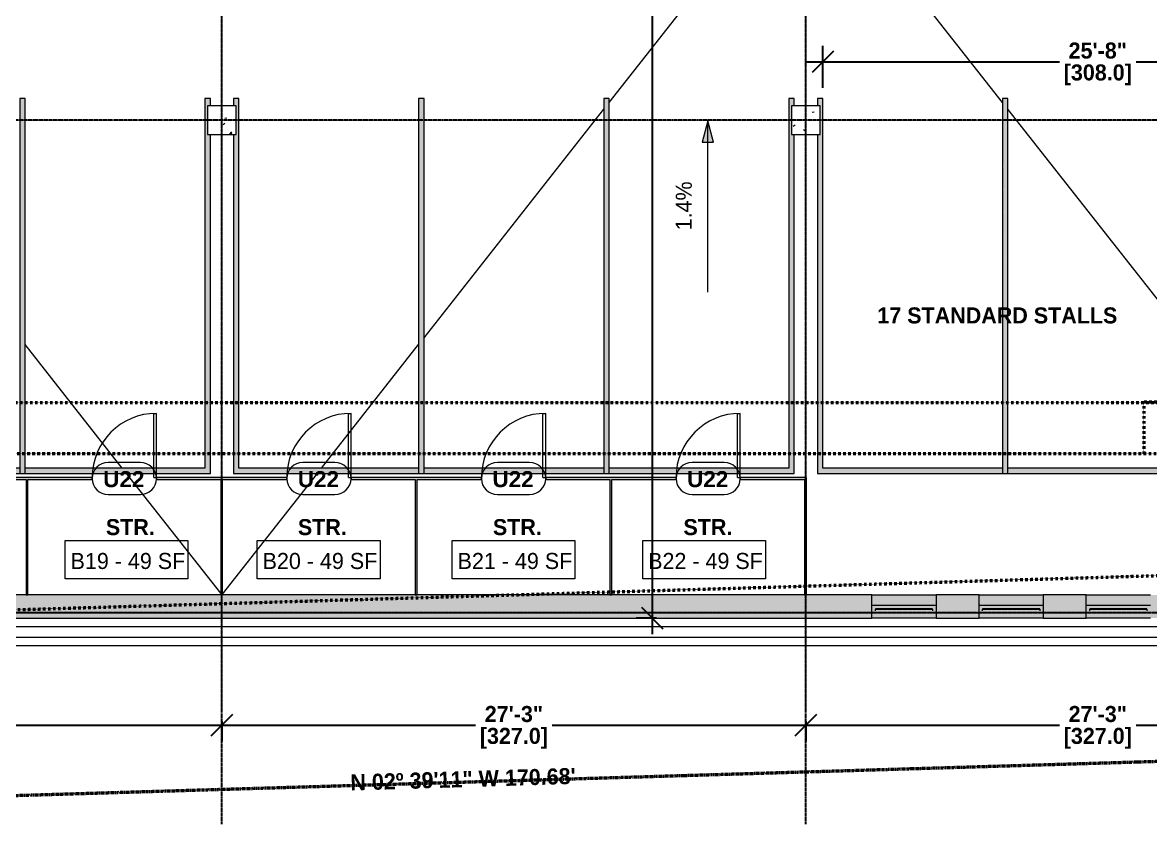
# Model space of a CAD drawing. Header units: inches. Extents: x -4218 to -1814, y 9767 to 12426.
# Drawn here: x -3266 to -2634, y 9772 to 10222 of the extents above; entities that cross this region are included whole.
import ezdxf

# ---------------------------------------------------------------- set-up
doc = ezdxf.new("R2010")
doc.units = ezdxf.units.IN
doc.header["$MEASUREMENT"] = 0
for name, pattern in [('Dash 1_16_', [0.125, 0.0625, -0.0625]), ('Double Dash 3_8_', [1, 0.375, -0.125, 0.125, -0.125, 0.125, -0.125]), ('Grid Line 1_2_', [0.875, 0.5, -0.125, 0.125, -0.125]), ('Grid Line 1_2__2_', [0.875, 0.5, -0.125, 0.125, -0.125])]:
    doc.linetypes.add(name, pattern=pattern)
for name, color, linetype, lineweight in [('0-1', 7, 'Continuous', 5), ('0-2', 7, 'Continuous', 9), ('0-3', 170, 'Double Dash 3_8_', 50), ('0-5', 55, 'Continuous', 9), ('A-ANNO-DIMS-1', 211, 'Continuous', 30), ('A-AREA-IDEN', 2, 'Continuous', 9), ('A-DOOR-3', 31, 'Continuous', 9), ('A-DOOR-IDEN', 31, 'Continuous', 9), ('A-FLOR-1', 9, 'Continuous', 13), ('A-GENM', 5, 'Continuous', 9), ('A-GLAZ-CWMG-1', 50, 'Continuous', 9), ('A-GLAZ-CWMG-2', 7, 'Continuous', 9), ('A-WALL-PATT-2', 55, 'Continuous', 9), ('C-PROP-LINE-1', 170, 'Double Dash 3_8_', 50), ('C-PROP-LINE-2', 170, 'Dash 1_16_', 50), ('G-ANNO-DIMS', 111, 'Continuous', 9), ('G-ANNO-TEXT-1', 147, 'Continuous', 20), ('S-COLS', 52, 'Continuous', 9), ('S-COLS-1', 7, 'Continuous', 9), ('S-FNDN', 32, 'Continuous', 13), ('S-FNDN-2', 254, 'Continuous', 5), ('S-FNDN-3', 8, 'Continuous', 13), ('S-FNDN-4', 252, 'Continuous', 5), ('S-FNDN-5', 7, 'Continuous', 9), ('S-FNDN-8', 32, 'Continuous', 9), ('S-GRID-1', 1, 'Grid Line 1_2_', 9), ('S-GRID-2', 1, 'Grid Line 1_2__2_', 30)]:
    doc.layers.add(name, color=color, linetype=linetype, lineweight=lineweight)
doc.styles.add('Arial_B', font='arialbd.ttf', dxfattribs={"height": 9})
doc.styles.add('Century Gothic', font='ufonts.com_century-gothic.ttf', dxfattribs={"height": 9})
doc.styles.add('Century Gothic_B', font='GOTHICB.TTF', dxfattribs={"height": 9})
doc.dimstyles.new('OD__1_16__Tol__', dxfattribs={"dimscale": 12, "dimtxt": 9.397514, "dimasz": 1, "dimexe": 0.75, "dimexo": 0.5, "dimgap": 0.125, "dimtad": 1, "dimdec": 4, "dimrnd": 0.0625, "dimzin": 3, "dimdsep": 46, "dimlunit": 4, "dimtxsty": 'Century Gothic_B', "dimblk1": 'OBLIQUE', "dimblk2": 'OBLIQUE', "dimsah": 1, "dimcen": 0.09, "dimdle": 0.75, "dimazin": 0, "dimtfac": 1, "dimtdec": 4, "dimtix": 1, "dimtmove": 0, "dimatfit": 3, "dimfxl": 1, "dimtvp": 1, "dimtfill": 1, "dimfrac": 2, "dimtolj": 1, "dimtzin": 0, "dimlwd": 30, "dimlwe": 30, "dimarcsym": 2})

# ---------------------------------------------------------------- blocks, each defined once
blk = doc.blocks.new('Basic Wall _ 3_ XPS - UNDER XPS - ___-2659087-FLOOR PLAN - BASEMENT')
at = {"layer": 'S-FNDN-5'}
for p, q in [((-1935.38, 9883.25), (-3521.62, 9883.25)), ((-1929.41, 9877.28), (-3521.62, 9877.28)), ((-1924.82, 9872.69), (-3681.65, 9872.69))]:
    blk.add_line(p, q, dxfattribs=at)
blk = doc.blocks.new('Rectangular Mullion - louver-2514202-FLOOR PLAN - BASEMENT')
at = {"layer": 'A-GLAZ-CWMG-1'}
for points in [[(-2756.32, 9893.19), (-2756.32, 9893.28), (-2788.32, 9893.28), (-2788.32, 9893.19)], [(-2788.32, 9892.34), (-2756.32, 9892.34), (-2756.32, 9893.19), (-2788.32, 9893.19)]]:
    blk.add_hatch(color=256, dxfattribs=at).paths.add_polyline_path(points, flags=0)
at = {"layer": 'A-GLAZ-CWMG-2'}
for p, q in [((-2756.32, 9893.28), (-2788.32, 9893.28)), ((-2788.32, 9893.28), (-2788.32, 9893.19)), ((-2788.32, 9893.19), (-2756.32, 9893.19)), ((-2788.32, 9892.3), (-2788.32, 9893.19)), ((-2756.32, 9893.19), (-2756.32, 9893.28)), ((-2756.32, 9893.19), (-2756.32, 9892.3))]:
    blk.add_line(p, q, dxfattribs=at)
blk = doc.blocks.new('Rectangular Mullion - Louver Frame-2514203-FLOOR PLAN - BASEMENT')
at = {"layer": 'A-GLAZ-CWMG-1'}
h = blk.add_hatch(color=256, dxfattribs=at)
h.paths.add_polyline_path([(-2790.32, 9891.19), (-2754.32, 9891.19), (-2754.32, 9895.19), (-2790.32, 9895.19)], flags=0)
h.paths.add_polyline_path([(-2788.32, 9892.34), (-2788.32, 9893.28), (-2756.32, 9893.28), (-2756.32, 9892.34)], flags=0)
at = {"layer": 'A-GLAZ-CWMG-2'}
for p, q in [((-2754.32, 9895.19), (-2790.32, 9895.19)), ((-2754.32, 9891.19), (-2790.32, 9891.19))]:
    blk.add_line(p, q, dxfattribs=at)
blk = doc.blocks.new('Family - ___-1878357-FLOOR PLAN - BASEMENT')
at = {"layer": 'C-PROP-LINE-1'}
blk.add_line((-3831.82, 9771.98), (-2096.45, 9823.93), dxfattribs=at)
blk = doc.blocks.new('Family - ___-2835860-FLOOR PLAN - BASEMENT')
at = {"layer": 'C-PROP-LINE-2'}
for p, q in [((-2638.11, 10009.09), (-2638.11, 9980.19)), ((-2522.54, 10009.09), (-2638.11, 10009.09)), ((-2638.11, 9980.19), (-3860.72, 9980.19))]:
    blk.add_line(p, q, dxfattribs=at)
blk = doc.blocks.new('Family - ___-2835903-FLOOR PLAN - BASEMENT')
at = {"layer": 'C-PROP-LINE-2'}
blk.add_line((-2096.82, 10008.84), (-3831.82, 10008.84), dxfattribs=at)
blk = doc.blocks.new('Family - ___-2835932-FLOOR PLAN - BASEMENT')
at = {"layer": 'C-PROP-LINE-2'}
blk.add_line((-2067.92, 9980.19), (-3860.72, 9980.19), dxfattribs=at)
blk = doc.blocks.new('Family - ___-2855424-FLOOR PLAN - BASEMENT')
at = {"layer": 'C-PROP-LINE-2'}
blk.add_line((-3987.11, 9871.38), (-1910.95, 9933.53), dxfattribs=at)
blk = doc.blocks.new('CTR - 1st Phase - Shell_rvt-1-FLOOR PLAN - BASEMENT')
at = {"layer": 'S-FNDN-3'}
h = blk.add_hatch(color=256, dxfattribs=at)
h.paths.add_polyline_path([(-2991.46, 9888.19), (-2790.32, 9888.19), (-2790.32, 9891.19), (-3829.32, 9891.19), (-3829.32, 9888.19), (-3759.65, 9888.19), (-3759.65, 9888.44), (-3681.65, 9888.44), (-3681.65, 9888.19), (-3144.11, 9888.19)], flags=0)
h.paths.add_polyline_path([(-1943.32, 9888.19), (-1943.32, 9891.19), (-2634.32, 9891.19), (-2634.32, 9888.19), (-1944.72, 9888.19)], flags=0)
h.paths.add_polyline_path([(-3892.21, 9888.19), (-3832.32, 9888.19), (-3832.32, 9891.19), (-3894.06, 9891.17), (-3892.68, 9888.19)], flags=0)
h.paths.add_polyline_path([(-2670.32, 9888.19), (-2670.32, 9891.19), (-2694.32, 9891.19), (-2694.32, 9888.19)], flags=0)
h.paths.add_polyline_path([(-2730.32, 9888.19), (-2730.32, 9891.19), (-2754.32, 9891.19), (-2754.32, 9888.19)], flags=0)
at = {"layer": 'S-FNDN-4'}
for points in [[(-2754.32, 9888.19), (-2754.32, 9891.19), (-2790.32, 9891.19), (-2790.32, 9888.19), (-2788.86, 9888.19)], [(-2721.33, 9888.19), (-2694.32, 9888.19), (-2694.32, 9891.19), (-2730.32, 9891.19), (-2730.32, 9888.19)], [(-2670.32, 9888.19), (-2634.32, 9888.19), (-2634.32, 9891.19), (-2670.32, 9891.19), (-2670.32, 9889.3)]]:
    blk.add_hatch(color=256, dxfattribs=at).paths.add_polyline_path(points, flags=0)
at = {"layer": 'A-FLOR-1'}
for p, q in [((-3154.32, 10175.19), (-3154.32, 10459.19)), ((-2937.49, 10177.1), (-2829.51, 10314.49)), ((-2717.16, 10177.1), (-2825.14, 10314.49)), ((-3041.16, 10045.19), (-2940.49, 10173.28)), ((-2613.49, 10045.18), (-2714.16, 10173.28)), ((-3154.32, 9966.88), (-3154.32, 10159.19)), ((-3210.12, 9972.19), (-3264.49, 10041.36)), ((-3098.53, 9972.19), (-3044.16, 10041.37)), ((-3155.02, 9902.08), (-3207.77, 9969.19)), ((-3154.02, 9901.57), (-3100.88, 9969.19))]:
    blk.add_line(p, q, dxfattribs=at)
at = {"layer": 'S-FNDN-5'}
for p, q in [((-2790.32, 9891.19), (-3829.32, 9891.19)), ((-3681.65, 9888.19), (-2790.32, 9888.19)), ((-2790.32, 9888.19), (-2790.32, 9891.19)), ((-2754.32, 9888.19), (-2790.32, 9888.19)), ((-2730.32, 9891.19), (-2754.32, 9891.19)), ((-2754.32, 9891.19), (-2754.32, 9888.19)), ((-2754.32, 9888.19), (-2730.32, 9888.19)), ((-2730.32, 9888.19), (-2730.32, 9891.19)), ((-2694.32, 9888.19), (-2730.32, 9888.19)), ((-2670.32, 9891.19), (-2694.32, 9891.19)), ((-2694.32, 9891.19), (-2694.32, 9888.19)), ((-2694.32, 9888.19), (-2670.32, 9888.19)), ((-2670.32, 9888.19), (-2670.32, 9891.19)), ((-2634.32, 9888.19), (-2670.32, 9888.19))]:
    blk.add_line(p, q, dxfattribs=at)
at = {"layer": 'S-GRID-1'}
for p, q in [((-3154.32, 9836.18), (-3154.32, 12376.79)), ((-2827.32, 9836.18), (-2827.32, 12376.79)), ((-1814.21, 10167.19), (-4168.71, 10167.19))]:
    blk.add_line(p, q, dxfattribs=at)
at = {"layer": '0-2'}
for name, p in [('Rectangular Mullion - Louver Frame-2514203-FLOOR PLAN - BASEMENT', (0, 0)), ('Rectangular Mullion - louver-2514202-FLOOR PLAN - BASEMENT', (0, 0)), ('Rectangular Mullion - Louver Frame-2514203-FLOOR PLAN - BASEMENT', (60, 0)), ('Rectangular Mullion - louver-2514202-FLOOR PLAN - BASEMENT', (60, 0)), ('Rectangular Mullion - Louver Frame-2514203-FLOOR PLAN - BASEMENT', (120, 0)), ('Rectangular Mullion - louver-2514202-FLOOR PLAN - BASEMENT', (120, 0)), ('Basic Wall _ 3_ XPS - UNDER XPS - ___-2659087-FLOOR PLAN - BASEMENT', (0, 0))]:
    blk.add_blockref(name, p, dxfattribs=at)
at = {"layer": '0-3'}
for name in ['Family - ___-1878357-FLOOR PLAN - BASEMENT', 'Family - ___-2835932-FLOOR PLAN - BASEMENT', 'Family - ___-2835860-FLOOR PLAN - BASEMENT', 'Family - ___-2835903-FLOOR PLAN - BASEMENT', 'Family - ___-2855424-FLOOR PLAN - BASEMENT']:
    blk.add_blockref(name, (0, 0), dxfattribs=at)
blk = doc.blocks.new('034100 - Precast Structural Concrete - Column - Corbels - 16_x16_-2331171-FLOOR PLAN - BASEMENT')
at = {"layer": 'S-COLS'}
h = blk.add_hatch(dxfattribs=at)
h.set_pattern_fill('FP_18', color=256, style=0, pattern_type=2)
h.set_pattern_definition([(140, (10166.205, 3155.308), (2.40992, 27.5427), [2.88, -31.68]), (85, (10166.205, 3155.308), (-28.884266, -5.327844), [2.304, -25.344]), (190.451, (10166.406, 3157.603), (-26.47393, 22.215316), [2.448, -26.924]), (136.184, (10158.525, 3155.308), (6.35642, 40.98187), [4.32, -47.52]), (186.636, (10159.055, 3158.723), (-37.40619, 35.89075), [3.671, -40.386]), (81.184, (10158.525, 3155.31), (-37.40622, 35.89097), [3.456, -38.016]), (111, (10160.445, 3159.148), (15.46073, 22.921036), [2.88, -31.68]), (56, (10160.445, 3159.148), (-27.84574, 9.34353), [2.304, -25.344]), (161.451, (10161.734, 3161.058), (-12.38442, 32.26477), [2.448, -26.924]), (127.5, (10166.205, 3155.308), (-12.782707, 0.466855), [1.267, -23.77, 1.267, -24.461, -25.44]), (127.5, (10166.205, 3155.308), (-12.782707, 0.466855), [-50.765, 1.267, -24.173]), (97.5, (10166.205, 3155.308), (-15.14509, 10.10159), [1.267, -13.402, 1.267, -23.194, -9.696]), (97.5, (10166.205, 3155.308), (-15.14509, 10.10159), [-39.13, 1.267, -8.429]), (57.5, (10166.205, 3146.745), (0.86578, 20.499161), [1.267, -8.333, 1.267, -28.685, -39.744]), (57.5, (10166.205, 3146.745), (0.86578, 20.499161), [-39.552, 1.267, -38.477]), (47.5, (10166.205, 3142.905), (-3.844288, 22.39478), [1.267, -11.213, 1.267, -18.624, -28.224]), (47.5, (10166.205, 3142.905), (-3.844288, 22.39478), [-32.371, 1.267, -26.957])])
h.paths.add_polyline_path([(7.02, 0.98), (7.02, 8.98), (-8.98, 8.98), (-8.98, -7.02), (7.02, -7.02), (7.02, -5.51)], flags=0)
at = {"layer": 'S-COLS-1'}
for p, q in [((-8.91, 8.98), (-8.98, 8.98)), ((-8.98, 8.98), (-8.98, -7.02)), ((6.94, 8.98), (-8.91, 8.98)), ((7.02, 8.98), (6.94, 8.98)), ((7.02, -7.02), (7.02, 8.98)), ((-8.98, -7.02), (-8.91, -7.02)), ((-8.91, -7.02), (6.94, -7.02)), ((6.94, -7.02), (7.02, -7.02))]:
    blk.add_line(p, q, dxfattribs=at)
blk = doc.blocks.new('034100 - Precast Structural Concrete - Column - Corbels - 16_x16_-V28-FLOOR PLAN - BASEMENT')
at = {"layer": 'S-COLS'}
h = blk.add_hatch(dxfattribs=at)
h.set_pattern_fill('FP_26', color=256, style=0, pattern_type=2)
h.set_pattern_definition([(140, (10166.205, 2828.308), (2.40992, 27.5427), [2.88, -31.68]), (85, (10166.205, 2828.308), (-28.884266, -5.327844), [2.304, -25.344]), (190.451, (10166.406, 2830.603), (-26.47393, 22.215316), [2.448, -26.924]), (136.184, (10158.525, 2828.308), (6.35642, 40.98187), [4.32, -47.52]), (186.636, (10159.055, 2831.723), (-37.40619, 35.89075), [3.671, -40.386]), (81.184, (10158.525, 2828.31), (-37.40622, 35.89097), [3.456, -38.016]), (111, (10160.445, 2832.148), (15.46073, 22.921036), [2.88, -31.68]), (56, (10160.445, 2832.148), (-27.84574, 9.34353), [2.304, -25.344]), (161.451, (10161.734, 2834.058), (-12.38442, 32.26477), [2.448, -26.924]), (127.5, (10166.205, 2828.308), (-12.782707, 0.466855), [1.267, -23.77, 1.267, -24.461, -25.44]), (127.5, (10166.205, 2828.308), (-12.782707, 0.466855), [-50.765, 1.267, -24.173]), (97.5, (10166.205, 2828.308), (-15.14509, 10.10159), [1.267, -13.402, 1.267, -23.194, -9.696]), (97.5, (10166.205, 2828.308), (-15.14509, 10.10159), [-39.13, 1.267, -8.429]), (57.5, (10166.205, 2819.745), (0.86578, 20.499161), [1.267, -8.333, 1.267, -28.685, -39.744]), (57.5, (10166.205, 2819.745), (0.86578, 20.499161), [-39.552, 1.267, -38.477]), (47.5, (10166.205, 2815.905), (-3.844288, 22.39478), [1.267, -11.213, 1.267, -18.624, -28.224]), (47.5, (10166.205, 2815.905), (-3.844288, 22.39478), [-32.371, 1.267, -26.957])])
h.paths.add_polyline_path([(7.02, 0.98), (7.02, 8.98), (-8.98, 8.98), (-8.98, -7.02), (7.02, -7.02), (7.02, -5.51)], flags=0)
at = {"layer": 'S-COLS-1'}
for p, q in [((-8.91, 8.98), (-8.98, 8.98)), ((-8.98, 8.98), (-8.98, -7.02)), ((6.94, 8.98), (-8.91, 8.98)), ((7.02, 8.98), (6.94, 8.98)), ((7.02, -7.02), (7.02, 8.98)), ((-8.98, -7.02), (-8.91, -7.02)), ((-8.91, -7.02), (6.94, -7.02)), ((6.94, -7.02), (7.02, -7.02))]:
    blk.add_line(p, q, dxfattribs=at)
blk = doc.blocks.new('CTR - 1st Phase - Structure_rvt-1-FLOOR PLAN - BASEMENT')
at = {"layer": 'A-WALL-PATT-2'}
h = blk.add_hatch(dxfattribs=at)
h.set_pattern_fill('FP_2', color=256, style=0, pattern_type=2)
h.set_pattern_definition([(50, (0, 0), (27.5427, -2.40992), [2.88, -31.68]), (355, (0, 0), (-5.327844, 28.884266), [2.304, -25.344]), (100.451, (2.295, -0.2), (22.215316, 26.47393), [2.448, -26.924]), (46.184, (0, 7.68), (40.98187, -6.35642), [4.32, -47.52]), (96.636, (3.415, 7.15), (35.89075, 37.40619), [3.671, -40.386]), (351.184, (0, 7.68), (35.89097, 37.40622), [3.456, -38.016]), (21, (3.84, 5.76), (22.921036, -15.46073), [2.88, -31.68]), (326, (3.84, 5.76), (9.34353, 27.84574), [2.304, -25.344]), (71.451, (5.75, 4.472), (32.26477, 12.38442), [2.448, -26.924]), (37.5, (0, 0), (0.466855, 12.782707), [1.267, -23.77, 1.267, -24.461, -25.44]), (37.5, (0, 0), (0.466855, 12.782707), [-50.765, 1.267, -24.173]), (7.5, (0, 0), (10.10159, 15.14509), [1.267, -13.402, 1.267, -23.194, -9.696]), (7.5, (0, 0), (10.10159, 15.14509), [-39.13, 1.267, -8.429]), (327.5, (-8.563, 0), (20.499161, -0.86578), [1.267, -8.333, 1.267, -28.685, -39.744]), (327.5, (-8.563, 0), (20.499161, -0.86578), [-39.552, 1.267, -38.477]), (317.5, (-12.403, 0), (22.39478, 3.844288), [1.267, -11.213, 1.267, -18.624, -28.224]), (317.5, (-12.403, 0), (22.39478, 3.844288), [-32.371, 1.267, -26.957])])
h.paths.add_polyline_path([(-1953.32, 9891.19), (-1953.32, 9901.19), (-2634.32, 9901.19), (-2634.32, 9891.19), (-1968.32, 9891.19)], flags=0)
h.paths.add_polyline_path([(-3829.32, 9891.19), (-2790.32, 9891.19), (-2790.32, 9901.19), (-3829.32, 9901.19), (-3829.32, 9899.19)], flags=0)
h.paths.add_polyline_path([(-2754.32, 9891.19), (-2730.32, 9891.19), (-2730.32, 9901.19), (-2754.32, 9901.19)], flags=0)
h.paths.add_polyline_path([(-2670.32, 9891.19), (-2670.32, 9901.19), (-2694.32, 9901.19), (-2694.32, 9891.19)], flags=0)
at = {"layer": 'S-FNDN-2'}
for points in [[(-2788.86, 9895.19), (-2754.32, 9895.19), (-2754.32, 9901.19), (-2790.32, 9901.19), (-2790.32, 9895.19)], [(-2694.32, 9895.19), (-2694.32, 9901.19), (-2730.32, 9901.19), (-2730.32, 9895.19), (-2721.33, 9895.19)], [(-2670.32, 9895.19), (-2634.32, 9895.19), (-2634.32, 9901.19), (-2670.32, 9901.19)]]:
    blk.add_hatch(color=256, dxfattribs=at).paths.add_polyline_path(points, flags=0)
at = {"layer": 'S-FNDN-5'}
for p, q in [((-2790.32, 9901.19), (-3819.32, 9901.19)), ((-2790.32, 9891.19), (-2790.32, 9901.19)), ((-2790.32, 9901.19), (-2754.32, 9901.19)), ((-2730.32, 9901.19), (-2754.32, 9901.19)), ((-2754.32, 9901.19), (-2754.32, 9891.19)), ((-2730.32, 9891.19), (-2730.32, 9901.19)), ((-2730.32, 9901.19), (-2694.32, 9901.19)), ((-2670.32, 9901.19), (-2694.32, 9901.19)), ((-2694.32, 9901.19), (-2694.32, 9891.19)), ((-2670.32, 9891.19), (-2670.32, 9901.19)), ((-2670.32, 9901.19), (-2634.32, 9901.19)), ((-3829.32, 9891.19), (-2790.32, 9891.19)), ((-2754.32, 9891.19), (-2730.32, 9891.19)), ((-2694.32, 9891.19), (-2670.32, 9891.19))]:
    blk.add_line(p, q, dxfattribs=at)
at = {"layer": 'S-GRID-2'}
for p, q in [((-3154.32, 9772.61), (-3154.32, 12247.5)), ((-2827.32, 9772.61), (-2827.32, 12247.5)), ((-1814.21, 10167.19), (-4076.95, 10167.19)), ((-1814.21, 9891.19), (-4076.95, 9891.19))]:
    blk.add_line(p, q, dxfattribs=at)
at = {"layer": '0-5', "rotation": 270.0000000000118}
for name, p in [('034100 - Precast Structural Concrete - Column - Corbels - 16_x16_-2331171-FLOOR PLAN - BASEMENT', (-3155.31, 10166.21)), ('034100 - Precast Structural Concrete - Column - Corbels - 16_x16_-V28-FLOOR PLAN - BASEMENT', (-2828.31, 10166.21))]:
    blk.add_blockref(name, p, dxfattribs=at)
blk = doc.blocks.new('Parking_Stall_Multiple - STANDARD-2220512-FLOOR PLAN - BASEMENT')
at = {"layer": 'A-GENM'}
h = blk.add_hatch(color=256, dxfattribs=at)
h.paths.add_polyline_path([(0, 207.34), (210, 207.34), (210, 210.34), (106.5, 208.84), (3, 210.34)], flags=0)
h.paths.add_polyline_path([(0, 214.51), (0, 210.34), (3, 210.34), (3, 311), (210, 311), (210, 314), (206, 314), (206, 312.5), (190, 312.5), (190, 314), (0, 314), (0, 311)], flags=0)
h = blk.add_hatch(color=256, dxfattribs=at)
h.paths.add_polyline_path([(0, 103.67), (210, 103.67), (210, 106.67), (106.5, 105.17), (3, 106.67)], flags=0)
h.paths.add_polyline_path([(0, 103.67), (0.08, 106.58), (0, 106.67)], flags=0)
h.paths.add_polyline_path([(3, 210.34), (106.5, 208.84), (207.91, 210.34), (100.31, 210.34)], flags=0)
h.paths.add_polyline_path([(0, 207.34), (3, 210.34), (0, 210.34)], flags=0)
h.paths.add_polyline_path([(0, 106.67), (3, 106.67), (3, 207.34), (0, 207.29)], flags=0)
h = blk.add_hatch(color=256, dxfattribs=at)
h.paths.add_polyline_path([(3, 106.67), (106.5, 105.17), (210, 106.67), (76, 106.67)], flags=0)
h.paths.add_polyline_path([(0, 103.67), (3, 106.67), (0, 106.67), (0.08, 106.58)], flags=0)
h.paths.add_polyline_path([(0, 0), (190, 0), (190, 1.5), (206, 1.5), (206, 0), (210, 0), (210, 3), (3, 3), (3, 103.67), (0, 103.62), (0, 3)], flags=0)
for p, q in [((190, 314), (0, 314)), ((0, 314), (0, 207.34)), ((3, 210.34), (3, 311)), ((3, 311), (210, 311)), ((210, 314), (206, 314)), ((210, 311), (210, 314)), ((210, 210.34), (0, 210.34)), ((0, 210.34), (0, 103.67)), ((210, 210.34), (3, 210.34)), ((210, 207.34), (210, 210.34)), ((210, 207.34), (210, 210.34)), ((0, 207.34), (210, 207.34)), ((3, 106.67), (3, 207.34)), ((3, 207.34), (210, 207.34)), ((210, 106.67), (0, 106.67)), ((0, 106.67), (0, 0)), ((0, 103.67), (210, 103.67)), ((210, 106.67), (3, 106.67)), ((3, 3), (3, 103.67)), ((3, 103.67), (210, 103.67)), ((210, 103.67), (210, 106.67)), ((210, 103.67), (210, 106.67)), ((210, 3), (3, 3)), ((210, 0), (210, 3)), ((0, 0), (190.01, 0)), ((205.99, 0), (210, 0))]:
    blk.add_line(p, q, dxfattribs=at)
blk = doc.blocks.new('Parking_Stall_Multiple - STANDARD-1981804-FLOOR PLAN - BASEMENT')
at = {"layer": 'A-GENM'}
h = blk.add_hatch(color=256, dxfattribs=at)
h.paths.add_polyline_path([(0, 207.34), (210, 207.34), (210, 210.34), (106.5, 208.84), (3, 210.34)], flags=0)
h.paths.add_polyline_path([(0, 210.34), (0, 207.34), (0.08, 210.25)], flags=0)
h.paths.add_polyline_path([(0, 210.34), (3, 210.34), (3, 311), (210, 311), (210, 314), (206, 314), (206, 312.5), (190, 312.5), (190, 314), (0, 314), (0, 267.06)], flags=0)
h = blk.add_hatch(color=256, dxfattribs=at)
h.paths.add_polyline_path([(0, 103.67), (210, 103.67), (210, 106.67), (106.5, 105.17), (3, 106.67)], flags=0)
h.paths.add_polyline_path([(0, 106.67), (0, 103.67), (0.08, 106.58)], flags=0)
h.paths.add_polyline_path([(3, 210.34), (106.5, 208.84), (210, 210.34), (72.18, 210.34)], flags=0)
h.paths.add_polyline_path([(0, 207.34), (3, 210.34), (0, 210.34), (0.08, 210.25)], flags=0)
h.paths.add_polyline_path([(0, 157.64), (0, 106.67), (3, 106.67), (3, 207.34), (0, 207.29)], flags=0)
h = blk.add_hatch(color=256, dxfattribs=at)
h.paths.add_polyline_path([(3, 106.67), (106.5, 105.17), (210, 106.67), (100.31, 106.67)], flags=0)
h.paths.add_polyline_path([(0, 103.67), (3, 106.67), (0, 106.67), (0.08, 106.58)], flags=0)
h.paths.add_polyline_path([(0, 3), (0, 0), (190, 0), (190, 1.5), (206, 1.5), (206, 0), (210, 0), (210, 3), (3, 3), (3, 103.67), (0, 103.62)], flags=0)
for p, q in [((190.01, 314), (0, 314)), ((0, 314), (0, 207.34)), ((3, 210.34), (3, 311)), ((3, 311), (210, 311)), ((210, 314), (206, 314)), ((210, 311), (210, 314)), ((210, 210.34), (0, 210.34)), ((0, 210.34), (0, 103.67)), ((210, 210.34), (3, 210.34)), ((210, 207.34), (210, 210.34)), ((210, 207.34), (210, 210.34)), ((0, 207.34), (210, 207.34)), ((3, 106.67), (3, 207.34)), ((3, 207.34), (210, 207.34)), ((210, 106.67), (0, 106.67)), ((0, 106.67), (0, 0)), ((0, 103.67), (210, 103.67)), ((210, 106.67), (3, 106.67)), ((3, 3), (3, 103.67)), ((3, 103.67), (210, 103.67)), ((210, 103.67), (210, 106.67)), ((210, 103.67), (210, 106.67)), ((210, 3), (3, 3)), ((210, 0), (210, 3)), ((0, 0), (190.01, 0)), ((205.99, 0), (210, 0))]:
    blk.add_line(p, q, dxfattribs=at)
blk = doc.blocks.new('Parking_Stall_Multiple - STANDARD-V5-FLOOR PLAN - BASEMENT')
at = {"layer": 'A-GENM'}
h = blk.add_hatch(color=256, dxfattribs=at)
h.paths.add_polyline_path([(0, 207.34), (210, 207.34), (210, 210.34), (106.5, 208.84), (3, 210.34)], flags=0)
h.paths.add_polyline_path([(0, 207.34), (0.08, 210.25), (0, 210.34)], flags=0)
h.paths.add_polyline_path([(0, 210.34), (3, 210.34), (3, 311), (210, 311), (210, 314), (206, 314), (206, 312.5), (190, 312.5), (190, 314), (0, 314), (0, 310.96)], flags=0)
h = blk.add_hatch(color=256, dxfattribs=at)
h.paths.add_polyline_path([(0, 103.67), (210, 103.67), (210, 106.67), (106.5, 105.17), (3, 106.67)], flags=0)
h.paths.add_polyline_path([(0, 106.67), (0, 103.67), (0.08, 106.58)], flags=0)
h.paths.add_polyline_path([(3, 210.34), (106.5, 208.84), (207.89, 210.34), (100.31, 210.34)], flags=0)
h.paths.add_polyline_path([(0, 207.34), (3, 210.34), (0, 210.34), (0.08, 210.25)], flags=0)
h.paths.add_polyline_path([(0, 106.67), (3, 106.67), (3, 207.34), (0, 207.29)], flags=0)
h = blk.add_hatch(color=256, dxfattribs=at)
h.paths.add_polyline_path([(3, 106.67), (106.5, 105.17), (210, 106.67), (75.99, 106.67)], flags=0)
h.paths.add_polyline_path([(0, 103.67), (3, 106.67), (0, 106.67), (0.08, 106.58)], flags=0)
h.paths.add_polyline_path([(0, 3), (0, 0), (190, 0), (190, 1.5), (206, 1.5), (206, 0), (210, 0), (210, 3), (3, 3), (3, 103.67), (0, 103.62), (0, 46.95)], flags=0)
for p, q in [((190, 314), (0, 314)), ((0, 314), (0, 207.34)), ((3, 210.34), (3, 311)), ((3, 311), (210, 311)), ((210, 314), (206, 314)), ((210, 311), (210, 314)), ((210, 210.34), (0, 210.34)), ((0, 210.34), (0, 103.67)), ((210, 210.34), (3, 210.34)), ((210, 207.34), (210, 210.34)), ((210, 207.34), (210, 210.34)), ((0, 207.34), (210, 207.34)), ((3, 106.67), (3, 207.34)), ((3, 207.34), (210, 207.34)), ((210, 106.67), (0, 106.67)), ((0, 106.67), (0, 0)), ((0, 103.67), (210, 103.67)), ((210, 106.67), (3, 106.67)), ((3, 3), (3, 103.67)), ((3, 103.67), (210, 103.67)), ((210, 103.67), (210, 106.67)), ((210, 103.67), (210, 106.67)), ((210, 3), (3, 3)), ((210, 0), (210, 3)), ((0, 0), (190, 0)), ((205.99, 0), (210, 0))]:
    blk.add_line(p, q, dxfattribs=at)
blk = doc.blocks.new('CHAINLINK GATE - CHAINLINK GATE-2199385-FLOOR PLAN - BASEMENT')
at = {"layer": 'A-DOOR-3'}
for p, q in [((16.5, 36.5), (18, 36.5)), ((16.5, 0.5), (16.5, 36.5)), ((18, 0.5), (18, 36.5)), ((16.5, 0.5), (18, 0.5))]:
    blk.add_line(p, q, dxfattribs=at)
blk.add_arc((18, 0.5), 36, 90, 180, dxfattribs=at)
blk = doc.blocks.new('_Oblique')
at = {"color": 0, "linetype": 'ByBlock', "lineweight": -2}
blk.add_line((-0.5, -0.5), (0.5, 0.5), dxfattribs=at)
blk = doc.blocks.new('DIMBLOCK9-FLOOR PLAN - BASEMENT')
at = {"layer": 'A-ANNO-DIMS-1', "color": 0, "lineweight": 30, "transparency": 16777216}
for p, q in [((-3481.32, 9830.18), (-3481.32, 9819.14)), ((-3154.32, 9830.18), (-3154.32, 9819.14)), ((-3490.32, 9828.14), (-3145.32, 9828.14))]:
    blk.add_line(p, q, dxfattribs=at)
at = {"layer": 'Defpoints', "color": 0, "transparency": 16777216}
for p in [(-3481.32, 9836.18), (-3154.32, 9836.18), (-3154.32, 9828.14)]:
    blk.add_point(p, dxfattribs=at)
at = {"layer": 'A-ANNO-DIMS-1', "color": 0, "lineweight": 30, "transparency": 16777216, "xscale": 12, "yscale": 12, "zscale": 12, "rotation": 180}
blk.add_blockref('_Oblique', (-3481.32, 9828.14), dxfattribs=at)
at = {"layer": 'A-ANNO-DIMS-1', "color": 0, "lineweight": 30, "transparency": 16777216, "xscale": 12, "yscale": 12, "zscale": 12}
blk.add_blockref('_Oblique', (-3154.32, 9828.14), dxfattribs=at)
at = {"layer": 'A-ANNO-DIMS-1', "color": 0, "transparency": 16777216, "insert": (-3317.82, 9834.36), "char_height": 9, "attachment_point": 5, "style": 'Century Gothic_B', "bg_fill": 3, "box_fill_scale": 1.25, "bg_fill_color": 256, "bg_fill_true_color": 13158600, "bg_fill_transparency": 0}
blk.add_mtext('\\A1;27\'-3"', dxfattribs=at)
at = {"layer": 'A-ANNO-DIMS-1', "color": 0, "transparency": 16777216, "insert": (-3317.82, 9820.81), "char_height": 9, "attachment_point": 5, "style": 'Century Gothic_B', "bg_fill": 3, "box_fill_scale": 1.25, "bg_fill_color": 256, "bg_fill_true_color": 13158600, "bg_fill_transparency": 0}
blk.add_mtext('\\A1;[327.0]', dxfattribs=at)
blk = doc.blocks.new('DIMBLOCK10-FLOOR PLAN - BASEMENT')
at = {"layer": 'A-ANNO-DIMS-1', "color": 0, "lineweight": 30, "transparency": 16777216}
for p, q in [((-3154.32, 9830.18), (-3154.32, 9819.14)), ((-2827.32, 9830.18), (-2827.32, 9819.14)), ((-3163.32, 9828.14), (-2818.32, 9828.14))]:
    blk.add_line(p, q, dxfattribs=at)
at = {"layer": 'Defpoints', "color": 0, "transparency": 16777216}
for p in [(-3154.32, 9836.18), (-2827.32, 9836.18), (-2827.32, 9828.14)]:
    blk.add_point(p, dxfattribs=at)
at = {"layer": 'A-ANNO-DIMS-1', "color": 0, "lineweight": 30, "transparency": 16777216, "xscale": 12, "yscale": 12, "zscale": 12, "rotation": 180}
blk.add_blockref('_Oblique', (-3154.32, 9828.14), dxfattribs=at)
at = {"layer": 'A-ANNO-DIMS-1', "color": 0, "lineweight": 30, "transparency": 16777216, "xscale": 12, "yscale": 12, "zscale": 12}
blk.add_blockref('_Oblique', (-2827.32, 9828.14), dxfattribs=at)
at = {"layer": 'A-ANNO-DIMS-1', "color": 0, "transparency": 16777216, "insert": (-2990.82, 9834.36), "char_height": 9, "attachment_point": 5, "style": 'Century Gothic_B', "bg_fill": 3, "box_fill_scale": 1.25, "bg_fill_color": 256, "bg_fill_true_color": 13158600, "bg_fill_transparency": 0}
blk.add_mtext('\\A1;27\'-3"', dxfattribs=at)
at = {"layer": 'A-ANNO-DIMS-1', "color": 0, "transparency": 16777216, "insert": (-2990.82, 9820.81), "char_height": 9, "attachment_point": 5, "style": 'Century Gothic_B', "bg_fill": 3, "box_fill_scale": 1.25, "bg_fill_color": 256, "bg_fill_true_color": 13158600, "bg_fill_transparency": 0}
blk.add_mtext('\\A1;[327.0]', dxfattribs=at)
blk = doc.blocks.new('DIMBLOCK11-FLOOR PLAN - BASEMENT')
at = {"layer": 'A-ANNO-DIMS-1', "color": 0, "lineweight": 30, "transparency": 16777216}
for p, q in [((-2827.32, 9830.18), (-2827.32, 9819.14)), ((-2500.32, 9830.18), (-2500.32, 9819.14)), ((-2836.32, 9828.14), (-2491.32, 9828.14))]:
    blk.add_line(p, q, dxfattribs=at)
at = {"layer": 'Defpoints', "color": 0, "transparency": 16777216}
for p in [(-2827.32, 9836.18), (-2500.32, 9836.18), (-2500.32, 9828.14)]:
    blk.add_point(p, dxfattribs=at)
at = {"layer": 'A-ANNO-DIMS-1', "color": 0, "lineweight": 30, "transparency": 16777216, "xscale": 12, "yscale": 12, "zscale": 12, "rotation": 180}
blk.add_blockref('_Oblique', (-2827.32, 9828.14), dxfattribs=at)
at = {"layer": 'A-ANNO-DIMS-1', "color": 0, "lineweight": 30, "transparency": 16777216, "xscale": 12, "yscale": 12, "zscale": 12}
blk.add_blockref('_Oblique', (-2500.32, 9828.14), dxfattribs=at)
at = {"layer": 'A-ANNO-DIMS-1', "color": 0, "transparency": 16777216, "insert": (-2663.82, 9834.36), "char_height": 9, "attachment_point": 5, "style": 'Century Gothic_B', "bg_fill": 3, "box_fill_scale": 1.25, "bg_fill_color": 256, "bg_fill_true_color": 13158600, "bg_fill_transparency": 0}
blk.add_mtext('\\A1;27\'-3"', dxfattribs=at)
at = {"layer": 'A-ANNO-DIMS-1', "color": 0, "transparency": 16777216, "insert": (-2663.82, 9820.81), "char_height": 9, "attachment_point": 5, "style": 'Century Gothic_B', "bg_fill": 3, "box_fill_scale": 1.25, "bg_fill_color": 256, "bg_fill_true_color": 13158600, "bg_fill_transparency": 0}
blk.add_mtext('\\A1;[327.0]', dxfattribs=at)
blk = doc.blocks.new('DIMBLOCK14-FLOOR PLAN - BASEMENT')
at = {"layer": 'A-ANNO-DIMS-1', "color": 0, "lineweight": 30, "transparency": 16777216}
for p, q in [((-2913.36, 12099.19), (-2913.36, 9879.19)), ((-2700.32, 12090.19), (-2922.36, 12090.19)), ((-2910.87, 9888.19), (-2922.36, 9888.19))]:
    blk.add_line(p, q, dxfattribs=at)
at = {"layer": 'Defpoints', "color": 0, "transparency": 16777216}
for p in [(-2694.32, 12090.19), (-2913.36, 9888.19), (-2904.87, 9888.19)]:
    blk.add_point(p, dxfattribs=at)
at = {"layer": 'A-ANNO-DIMS-1', "color": 0, "lineweight": 30, "transparency": 16777216, "xscale": 12, "yscale": 12, "zscale": 12}
for p, rotation in [((-2913.36, 12090.19), 90), ((-2913.36, 9888.19), 270)]:
    blk.add_blockref('_Oblique', p, dxfattribs=dict(at, rotation=rotation))
at = {"layer": 'A-ANNO-DIMS-1', "color": 0, "transparency": 16777216, "insert": (-2919.58, 10989.19), "char_height": 9, "attachment_point": 5, "rotation": 90, "style": 'Century Gothic_B', "bg_fill": 3, "box_fill_scale": 1.25, "bg_fill_color": 256, "bg_fill_true_color": 13158600, "bg_fill_transparency": 0}
blk.add_mtext('\\A1;183\'-6"', dxfattribs=at)
at = {"layer": 'A-ANNO-DIMS-1', "color": 0, "transparency": 16777216, "insert": (-2906.03, 10989.19), "char_height": 9, "attachment_point": 5, "rotation": 90, "style": 'Century Gothic_B', "bg_fill": 3, "box_fill_scale": 1.25, "bg_fill_color": 256, "bg_fill_true_color": 13158600, "bg_fill_transparency": 0}
blk.add_mtext('\\A1;[2202.0]', dxfattribs=at)
blk = doc.blocks.new('DIMBLOCK35-FLOOR PLAN - BASEMENT')
at = {"layer": 'A-ANNO-DIMS-1', "color": 0, "lineweight": 30, "transparency": 16777216}
for p, q in [((-2817.82, 10185.19), (-2817.82, 10208.85)), ((-2509.82, 10185.19), (-2509.82, 10208.85)), ((-2826.82, 10199.85), (-2500.82, 10199.85))]:
    blk.add_line(p, q, dxfattribs=at)
at = {"layer": 'Defpoints', "color": 0, "transparency": 16777216}
for p in [(-2509.82, 10199.85), (-2817.82, 10179.19), (-2509.82, 10179.19)]:
    blk.add_point(p, dxfattribs=at)
at = {"layer": 'A-ANNO-DIMS-1', "color": 0, "lineweight": 30, "transparency": 16777216, "xscale": 12, "yscale": 12, "zscale": 12, "rotation": 180}
blk.add_blockref('_Oblique', (-2817.82, 10199.85), dxfattribs=at)
at = {"layer": 'A-ANNO-DIMS-1', "color": 0, "lineweight": 30, "transparency": 16777216, "xscale": 12, "yscale": 12, "zscale": 12}
blk.add_blockref('_Oblique', (-2509.82, 10199.85), dxfattribs=at)
at = {"layer": 'A-ANNO-DIMS-1', "color": 0, "transparency": 16777216, "insert": (-2663.82, 10206.08), "char_height": 9, "attachment_point": 5, "style": 'Century Gothic_B', "bg_fill": 3, "box_fill_scale": 1.25, "bg_fill_color": 256, "bg_fill_true_color": 13158600, "bg_fill_transparency": 0}
blk.add_mtext('\\A1;25\'-8"', dxfattribs=at)
at = {"layer": 'A-ANNO-DIMS-1', "color": 0, "transparency": 16777216, "insert": (-2663.82, 10192.52), "char_height": 9, "attachment_point": 5, "style": 'Century Gothic_B', "bg_fill": 3, "box_fill_scale": 1.25, "bg_fill_color": 256, "bg_fill_true_color": 13158600, "bg_fill_transparency": 0}
blk.add_mtext('\\A1;[308.0]', dxfattribs=at)
blk = doc.blocks.new('Door Tag - Type Mark-1198267-FLOOR PLAN - BASEMENT')
at = {"layer": 'A-DOOR-IDEN'}
for p, q in [((0.09375, 0.09375), (-0.09375, 0.09375)), ((-0.09375, -0.09375), (0.09375, -0.09375))]:
    blk.add_line(p, q, dxfattribs=at)
for centre, start, end in [((-0.09375, 0), 90, 270), ((0.09375, 0), 270, 90)]:
    blk.add_arc(centre, 0.09375, start, end, dxfattribs=at)

msp = doc.modelspace()

# ---------------------------------------------------------------- hatches: boundary and pattern name
at = {"layer": 'S-FNDN'}
h = msp.add_hatch(color=256, dxfattribs=at)
h.paths.add_polyline_path([(-2827.02374, 9965.8769), (-2827.02374, 9966.8769), (-2864.02374, 9966.8769), (-2864.02374, 9965.8769), (-2828.02374, 9965.8769)], flags=0)
h.paths.add_polyline_path([(-2940.4878, 9965.8769), (-2900.02374, 9965.8769), (-2900.02374, 9966.8769), (-2973.02374, 9966.8769), (-2973.02374, 9965.8769), (-2943.8003, 9965.8769)], flags=0)
h.paths.add_polyline_path([(-3118.02374, 9965.8769), (-3118.02374, 9966.8769), (-3191.02374, 9966.8769), (-3191.02374, 9965.8769), (-3144.82374, 9965.8769)], flags=0)
h.paths.add_polyline_path([(-3044.15577, 9965.8769), (-3009.02374, 9965.8769), (-3009.02374, 9966.8769), (-3082.02374, 9966.8769), (-3082.02374, 9965.8769), (-3045.02374, 9965.8769)], flags=0)
h.paths.add_polyline_path([(-3261.58531, 9965.8769), (-3227.02374, 9965.8769), (-3227.02374, 9966.8769), (-3300.02374, 9966.8769), (-3300.02374, 9965.8769), (-3263.02374, 9965.8769)], flags=0)
h.paths.add_polyline_path([(-3409.02374, 9965.8769), (-3336.02374, 9965.8769), (-3336.02374, 9966.8769), (-3409.02374, 9966.8769)], flags=0)
h.paths.add_polyline_path([(-3474.82374, 9965.8769), (-3445.02374, 9965.8769), (-3445.02374, 9966.8769), (-3518.02374, 9966.8769), (-3518.02374, 9965.8769), (-3481.22374, 9965.8769)], flags=0)
h.paths.add_polyline_path([(-3620.52374, 9965.8769), (-3554.02374, 9965.8769), (-3554.02374, 9966.8769), (-3620.52374, 9966.8769)], flags=0)
h.paths.add_polyline_path([(-3724.19171, 9965.8769), (-3656.52374, 9965.8769), (-3656.52374, 9966.8769), (-3724.19171, 9966.8769)], flags=0)
h.paths.add_polyline_path([(-3798.82764, 9965.8769), (-3760.19171, 9965.8769), (-3760.19171, 9966.8769), (-3819.32374, 9966.8769), (-3819.32374, 9965.8769), (-3801.82764, 9965.8769)], flags=0)
for points in [[(-3264.02374, 9901.1894), (-3263.02374, 9901.1894), (-3263.02374, 9965.8769), (-3264.02374, 9965.8769), (-3264.02374, 9911.6)], [(-3154.02374, 9901.1894), (-3154.02374, 9965.8769), (-3155.02374, 9965.8769), (-3155.02374, 9901.1894), (-3154.32374, 9901.1894)], [(-3045.02374, 9901.1894), (-3045.02374, 9965.8769), (-3046.02374, 9965.8769), (-3046.02374, 9901.1894)], [(-2936.02374, 9901.1894), (-2936.02374, 9965.8769), (-2937.02374, 9965.8769), (-2937.02374, 9901.1894)], [(-2827.02374, 9901.1894), (-2827.02374, 9965.8769), (-2828.02374, 9965.8769), (-2828.02374, 9901.1894)]]:
    msp.add_hatch(color=256, dxfattribs=at).paths.add_polyline_path(points, flags=0)

# ---------------------------------------------------------------- linework, layer by layer
at = {"layer": 'A-AREA-IDEN', "flags": 128}
for points in [[(-3242.08913, 9931.66336), (-3173.34898, 9931.66336), (-3173.34898, 9910.16729), (-3242.08913, 9910.16729)], [(-3134.54094, 9931.66336), (-3065.80078, 9931.66336), (-3065.80078, 9910.16729), (-3134.54094, 9910.16729)], [(-3025.33815, 9931.66336), (-2956.598, 9931.66336), (-2956.598, 9910.16729), (-3025.33815, 9910.16729)]]:
    msp.add_lwpolyline(points, close=True, dxfattribs=at)
at = {"layer": 'S-FNDN-8'}
for p, q in [((-3227.02374, 9966.8769), (-3300.02374, 9966.8769)), ((-3300.02374, 9965.8769), (-3264.02374, 9965.8769)), ((-3264.02374, 9965.8769), (-3264.02374, 9901.1894)), ((-3263.02374, 9965.8769), (-3227.02374, 9965.8769)), ((-3263.02374, 9901.1894), (-3263.02374, 9965.8769)), ((-3227.02374, 9965.8769), (-3227.02374, 9966.8769)), ((-3118.02374, 9966.8769), (-3191.02374, 9966.8769)), ((-3191.02374, 9966.8769), (-3191.02374, 9965.8769)), ((-3191.02374, 9965.8769), (-3155.02374, 9965.8769)), ((-3155.02374, 9965.8769), (-3155.02374, 9901.1894)), ((-3154.02374, 9965.8769), (-3118.02374, 9965.8769)), ((-3154.02374, 9901.1894), (-3154.02374, 9965.8769)), ((-3118.02374, 9965.8769), (-3118.02374, 9966.8769)), ((-3009.02374, 9966.8769), (-3082.02374, 9966.8769)), ((-3082.02374, 9966.8769), (-3082.02374, 9965.8769)), ((-3082.02374, 9965.8769), (-3046.02374, 9965.8769)), ((-3046.02374, 9965.8769), (-3046.02374, 9901.1894)), ((-3045.02374, 9965.8769), (-3009.02374, 9965.8769)), ((-3045.02374, 9901.1894), (-3045.02374, 9965.8769)), ((-3009.02374, 9965.8769), (-3009.02374, 9966.8769)), ((-2900.02374, 9966.8769), (-2973.02374, 9966.8769)), ((-2973.02374, 9966.8769), (-2973.02374, 9965.8769)), ((-2973.02374, 9965.8769), (-2937.02374, 9965.8769)), ((-2937.02374, 9965.8769), (-2937.02374, 9901.1894)), ((-2936.02374, 9965.8769), (-2900.02374, 9965.8769)), ((-2936.02374, 9901.1894), (-2936.02374, 9965.8769)), ((-2900.02374, 9965.8769), (-2900.02374, 9966.8769)), ((-2827.02374, 9966.8769), (-2864.02374, 9966.8769)), ((-2864.02374, 9966.8769), (-2864.02374, 9965.8769)), ((-2864.02374, 9965.8769), (-2828.02374, 9965.8769)), ((-2828.02374, 9965.8769), (-2828.02374, 9901.1894)), ((-2827.02374, 9901.1894), (-2827.02374, 9966.8769)), ((-3264.02374, 9901.1894), (-3263.02374, 9901.1894)), ((-3155.02374, 9901.1894), (-3154.02374, 9901.1894)), ((-3046.02374, 9901.1894), (-3045.02374, 9901.1894)), ((-2937.02374, 9901.1894), (-2936.02374, 9901.1894)), ((-2828.02374, 9901.1894), (-2827.02374, 9901.1894))]:
    msp.add_line(p, q, dxfattribs=at)

# ---------------------------------------------------------------- block references
at = {"layer": '0-1'}
for name in ['CTR - 1st Phase - Shell_rvt-1-FLOOR PLAN - BASEMENT', 'CTR - 1st Phase - Structure_rvt-1-FLOOR PLAN - BASEMENT']:
    msp.add_blockref(name, (0, 0), dxfattribs=at)
at = {"layer": 'A-DOOR-3'}
for p in [(-3209.02374, 9966.3769), (-3100.02374, 9966.3769), (-2991.02374, 9966.3769), (-2882.02374, 9966.3769)]:
    msp.add_blockref('CHAINLINK GATE - CHAINLINK GATE-2199385-FLOOR PLAN - BASEMENT', p, dxfattribs=at)
at = {"layer": 'A-DOOR-IDEN', "xscale": 95.99999999999994, "yscale": 95.99999999999994, "zscale": 95.99999999999994}
for p in [(-3209.02374, 9966.3769), (-3100.02374, 9966.3769), (-2991.02374, 9966.3769)]:
    msp.add_blockref('Door Tag - Type Mark-1198267-FLOOR PLAN - BASEMENT', p, dxfattribs=at)
at = {"layer": 'A-GENM', "rotation": 89.99999999999953}
for name, p in [('Parking_Stall_Multiple - STANDARD-V5-FLOOR PLAN - BASEMENT', (-3160.81983, 9969.1894)), ('Parking_Stall_Multiple - STANDARD-1981804-FLOOR PLAN - BASEMENT', (-2833.81983, 9969.1894)), ('Parking_Stall_Multiple - STANDARD-2220512-FLOOR PLAN - BASEMENT', (-2506.81983, 9969.1894))]:
    msp.add_blockref(name, p, dxfattribs=at)

# ---------------------------------------------------------------- texts
at = {"layer": 'A-AREA-IDEN', "char_height": 9, "attachment_point": 1}
for s, insert, width, style in [('STR.', (-3219.3411, 9943.6315), 27.876, 'Century Gothic_B'), ('STR.', (-3111.79291, 9943.6315), 27.876, 'Century Gothic_B'), ('STR.', (-3002.59012, 9943.6315), 27.876, 'Century Gothic_B'), ('B19 - 49 SF', (-3239.08913, 9924.66336), 75.75, 'Century Gothic'), ('B20 - 49 SF', (-3131.54094, 9924.66336), 75.75, 'Century Gothic'), ('B21 - 49 SF', (-3022.33815, 9924.66336), 75.75, 'Century Gothic')]:
    msp.add_mtext(s, dxfattribs=dict(at, insert=insert, width=width, style=style))
at = {"layer": 'A-DOOR-IDEN', "char_height": 9, "width": 28.179, "attachment_point": 1, "style": 'Arial_B'}
for insert in [(-3220.81939, 9970.51647), (-3111.81939, 9970.51647), (-3002.81939, 9970.51647)]:
    msp.add_mtext('U22', dxfattribs=dict(at, insert=insert))
at = {"layer": 'G-ANNO-TEXT-1', "insert": (-3082.51278, 9800.53343), "char_height": 9, "width": 160.893, "attachment_point": 1, "rotation": 1.7, "style": 'Century Gothic_B'}
msp.add_mtext('N 02º 39\'11" W 170.68\'', dxfattribs=at)

# ---------------------------------------------------------------- next in the draw order: dimensions: what is measured, and where the dimension line sits
at = {"layer": 'A-ANNO-DIMS-1'}
dim = msp.add_linear_dim(base=(-2913.35688, 9888.1894), p1=(-2694.32374, 12090.1894), p2=(-2904.8716, 9888.1894), angle=90, dimstyle='OD__1_16__Tol__', override={"dimpost": '<>\\X', "dimfxl": 2212.043038}, dxfattribs=at)
dim.commit()
dim.dimension.update_dxf_attribs({"geometry": 'DIMBLOCK14-FLOOR PLAN - BASEMENT', "text_midpoint": (-2913.35688, 10989.1894)})
dim = msp.add_linear_dim(base=(-3154.32374, 9828.13684), p1=(-3481.32374, 9836.17969), p2=(-3154.32374, 9836.17969), dimstyle='OD__1_16__Tol__', override={"dimpost": '<>\\X', "dimfxl": 327}, dxfattribs=at)
dim.commit()
dim.dimension.update_dxf_attribs({"geometry": 'DIMBLOCK9-FLOOR PLAN - BASEMENT', "text_midpoint": (-3317.82374, 9828.13684)})

# ---------------------------------------------------------------- next in the draw order: hatches: boundary and pattern name
at = {"layer": 'G-ANNO-DIMS'}
msp.add_hatch(color=256, dxfattribs=at).paths.add_polyline_path([(-2882.1948, 10166.72916), (-2885.41019, 10154.72916), (-2878.97941, 10154.72916)], flags=0)

# ---------------------------------------------------------------- next in the draw order: linework, layer by layer
at = {"layer": 'A-AREA-IDEN', "flags": 128}
msp.add_lwpolyline([(-2918.61725, 9931.66336), (-2849.87709, 9931.66336), (-2849.87709, 9910.16729), (-2918.61725, 9910.16729)], close=True, dxfattribs=at)
at = {"layer": 'G-ANNO-DIMS'}
for p, q in [((-2882.1948, 10166.72916), (-2885.41019, 10154.72916)), ((-2878.97941, 10154.72916), (-2882.1948, 10166.72916)), ((-2882.1948, 10070.72916), (-2882.1948, 10166.72916)), ((-2885.41019, 10154.72916), (-2878.97941, 10154.72916))]:
    msp.add_line(p, q, dxfattribs=at)

# ---------------------------------------------------------------- next in the draw order: block references
at = {"layer": 'A-DOOR-IDEN', "xscale": 95.99999999999994, "yscale": 95.99999999999994, "zscale": 95.99999999999994}
msp.add_blockref('Door Tag - Type Mark-1198267-FLOOR PLAN - BASEMENT', (-2882.02374, 9966.3769), dxfattribs=at)

# ---------------------------------------------------------------- next in the draw order: texts
at = {"layer": 'A-AREA-IDEN', "char_height": 9, "attachment_point": 1}
for s, insert, width, style in [('STR.', (-2895.86922, 9943.6315), 27.876, 'Century Gothic_B'), ('B22 - 49 SF', (-2915.61725, 9924.66336), 75.75, 'Century Gothic')]:
    msp.add_mtext(s, dxfattribs=dict(at, insert=insert, width=width, style=style))
at = {"layer": 'A-DOOR-IDEN', "insert": (-2893.81939, 9970.51647), "char_height": 9, "width": 28.179, "attachment_point": 1, "style": 'Arial_B'}
msp.add_mtext('U22', dxfattribs=at)
at = {"layer": 'G-ANNO-DIMS', "insert": (-2900.17814, 10105.38516), "char_height": 9, "width": 32.0255812, "attachment_point": 1, "rotation": 90, "line_spacing_factor": 0.984502, "style": 'Century Gothic', "bg_fill": 3, "box_fill_scale": 1.25, "bg_fill_color": 256, "bg_fill_true_color": 13158600, "bg_fill_transparency": 0}
msp.add_mtext('1.4%', dxfattribs=at)
at = {"layer": 'G-ANNO-TEXT-1', "insert": (-2787.26284, 10062.23916), "char_height": 9, "width": 153.621, "attachment_point": 1, "style": 'Century Gothic_B'}
msp.add_mtext('17 STANDARD STALLS', dxfattribs=at)

# ---------------------------------------------------------------- next in the draw order: dimensions: what is measured, and where the dimension line sits
at = {"layer": 'A-ANNO-DIMS-1'}
for base, p1, p2, override, picture, middle in [((-2509.81983, 10199.85246), (-2817.82374, 10179.1894), (-2509.81983, 10179.1894), {"dimpost": '<>\\X', "dimfxl": 308.003906}, 'DIMBLOCK35-FLOOR PLAN - BASEMENT', (-2663.82178, 10199.85246)), ((-2827.32374, 9828.13684), (-3154.32374, 9836.17969), (-2827.32374, 9836.17969), {"dimpost": '<>\\X', "dimfxl": 327}, 'DIMBLOCK10-FLOOR PLAN - BASEMENT', (-2990.82374, 9828.13684))]:
    dim = msp.add_linear_dim(base=base, p1=p1, p2=p2, dimstyle='OD__1_16__Tol__', override=override, dxfattribs=at)
    dim.commit()
    dim.dimension.update_dxf_attribs({"geometry": picture, "text_midpoint": middle})

# ---------------------------------------------------------------- next in the draw order: dimensions: what is measured, and where the dimension line sits
dim = msp.add_linear_dim(base=(-2500.32374, 9828.13684), p1=(-2827.32374, 9836.17969), p2=(-2500.32374, 9836.17969), dimstyle='OD__1_16__Tol__', override={"dimpost": '<>\\X', "dimfxl": 327}, dxfattribs=at)
dim.commit()
dim.dimension.update_dxf_attribs({"geometry": 'DIMBLOCK11-FLOOR PLAN - BASEMENT', "text_midpoint": (-2663.82374, 9828.13684)})

doc.saveas('drawing.dxf')
